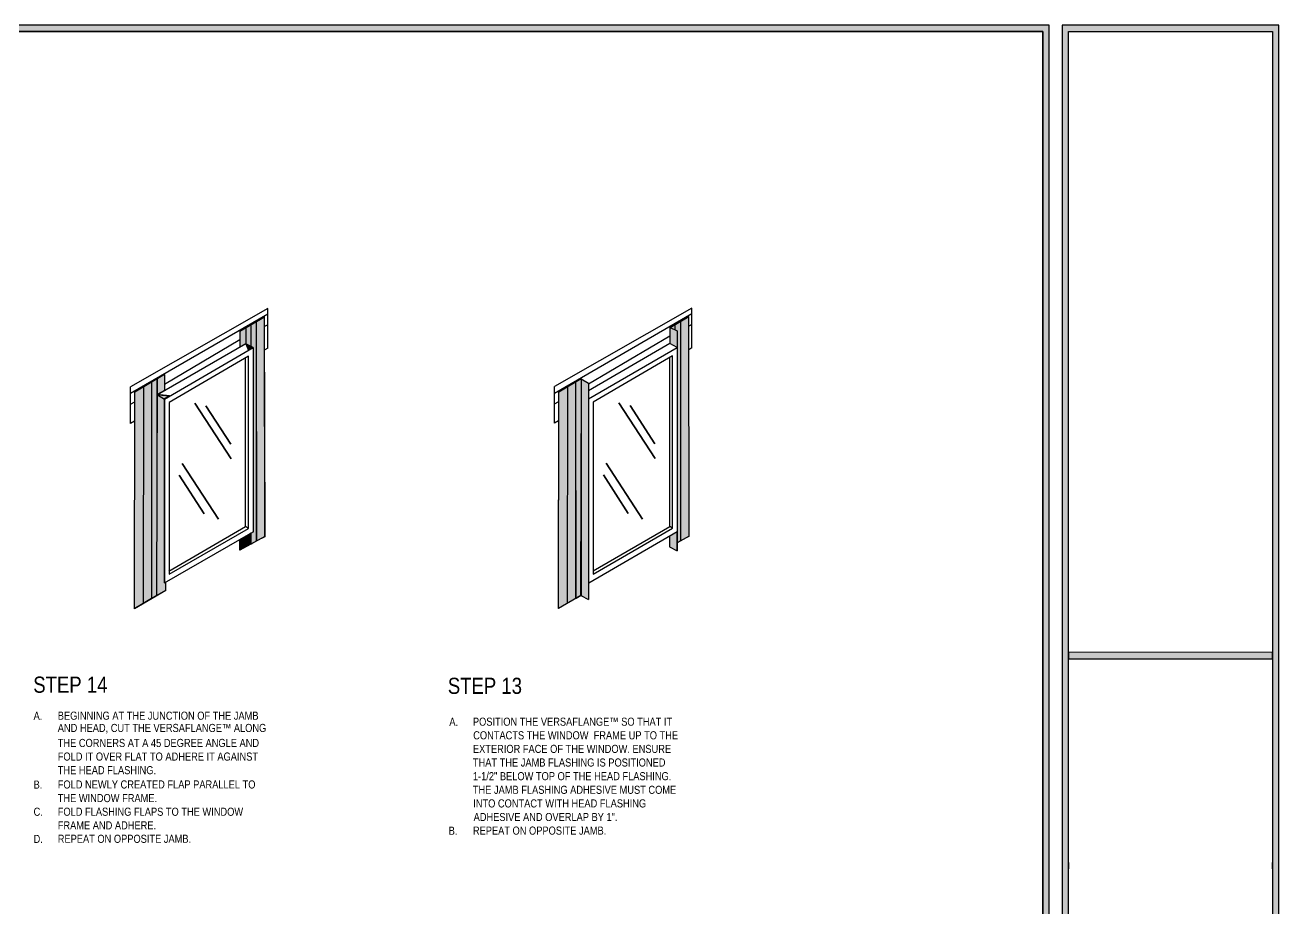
# Model space of a CAD drawing. Header units: inches. Extents: x -20.7 to 76.3, y -55.2 to 19.1.
# Drawn here: x 0.26 to 24.48, y -38.15 to -21.09 of the extents above; entities that cross this region are included whole.
import ezdxf

# ---------------------------------------------------------------- set-up
doc = ezdxf.new("R2010")
doc.units = ezdxf.units.IN
doc.header["$MEASUREMENT"] = 0
for name, color, linetype, lineweight in [('.ATI-HATCH', 7, 'Continuous', 0), ('.ATI-TEXT', 7, 'Continuous', 0), ('G-ANNO-TTLB', 7, 'Continuous', 0), ('TYVEK', 7, 'Continuous', 0)]:
    doc.layers.add(name, color=color, linetype=linetype, lineweight=lineweight)

# ---------------------------------------------------------------- blocks, each defined once
blk = doc.blocks.new('Block_312')
at = {"layer": 'TYVEK', "color": 3, "lineweight": 25, "true_color": 0x00ff00}
for points in [[(12.714, -27.247)], [(11.002, -28.237)]]:
    blk.add_lwpolyline(points, dxfattribs=at)
blk = doc.blocks.new('Block_313')
at = {"layer": 'TYVEK', "color": 3, "lineweight": 25, "true_color": 0x00ff00}
for points in [[(11.002, -28.237)], [(11.141, -28.313)]]:
    blk.add_lwpolyline(points, dxfattribs=at)
blk = doc.blocks.new('Block_314')
at = {"layer": 'TYVEK', "color": 3, "lineweight": 25, "true_color": 0x00ff00}
for points in [[(11.144, -28.441)], [(11.141, -31.866)]]:
    blk.add_lwpolyline(points, dxfattribs=at)
blk = doc.blocks.new('Block_315')
at = {"layer": 'TYVEK', "color": 3, "lineweight": 25, "true_color": 0x00ff00}
for p, q in [((12.709, -30.777), (12.709, -27.516)), ((11.229, -31.635), (12.709, -30.777))]:
    blk.add_line(p, q, dxfattribs=at)
blk = doc.blocks.new('Block_316')
at = {"layer": 'TYVEK', "color": 3, "lineweight": 25, "true_color": 0x00ff00}
for points in [[(12.598, -27.319)], [(11.007, -28.24)]]:
    blk.add_lwpolyline(points, dxfattribs=at)
blk = doc.blocks.new('Block_317')
at = {"layer": 'TYVEK', "color": 1, "lineweight": 25, "true_color": 0xff0000}
for points in [[(11.007, -28.24)], [(11.144, -28.441)]]:
    blk.add_lwpolyline(points, dxfattribs=at)
blk = doc.blocks.new('Block_318')
at = {"layer": 'TYVEK', "color": 1, "lineweight": 25, "true_color": 0xff0000}
for points in [[(12.856, -27.317), (12.713, -27.245), (11.141, -28.159)], [(11.141, -28.311)]]:
    blk.add_lwpolyline(points, dxfattribs=at)
blk = doc.blocks.new('Block_319')
at = {"layer": 'TYVEK', "color": 1, "lineweight": 25, "true_color": 0xff0000}
for points in [[(11.141, -27.994)], [(11.141, -28.017)], [(11.141, -32.193)]]:
    blk.add_lwpolyline(points, dxfattribs=at)
blk = doc.blocks.new('Block_320')
at = {"layer": 'TYVEK', "color": 1, "lineweight": 25, "true_color": 0xff0000}
blk.add_line((12.921, -31.053), (12.921, -26.816), dxfattribs=at)
for points in [[(12.921, -26.816)], [(12.921, -31.206)]]:
    blk.add_lwpolyline(points, dxfattribs=at)
blk = doc.blocks.new('Block_321')
at = {"layer": 'TYVEK', "color": 1, "lineweight": 25, "true_color": 0xff0000}
blk.add_line((13.083, -30.967), (13.077, -26.723), dxfattribs=at)
blk.add_lwpolyline([(13.077, -26.723)], dxfattribs=at)
blk = doc.blocks.new('Block_322')
at = {"layer": 'TYVEK', "color": 1, "lineweight": 25, "true_color": 0xff0000}
for points in [[(13.286, -26.955)], [(13.286, -31.154)]]:
    blk.add_lwpolyline(points, dxfattribs=at)
blk = doc.blocks.new('Block_323')
at = {"layer": 'TYVEK', "color": 3, "lineweight": 25, "true_color": 0x00ff00}
for points in [[(4.523, -27.252)], [(2.811, -28.242)]]:
    blk.add_lwpolyline(points, dxfattribs=at)
blk = doc.blocks.new('Block_324')
at = {"layer": 'TYVEK', "color": 3, "lineweight": 25, "true_color": 0x00ff00}
for points in [[(2.811, -28.242)], [(2.95, -28.318)]]:
    blk.add_lwpolyline(points, dxfattribs=at)
blk = doc.blocks.new('Block_325')
at = {"layer": 'TYVEK', "color": 3, "lineweight": 25, "true_color": 0x00ff00}
for points in [[(2.953, -28.446)], [(2.95, -31.871)]]:
    blk.add_lwpolyline(points, dxfattribs=at)
blk = doc.blocks.new('Block_326')
at = {"layer": 'TYVEK', "color": 3, "lineweight": 25, "true_color": 0x00ff00}
for p, q in [((4.519, -30.782), (4.519, -27.521)), ((3.038, -31.64), (4.519, -30.782))]:
    blk.add_line(p, q, dxfattribs=at)
blk = doc.blocks.new('Block_327')
at = {"layer": 'TYVEK', "color": 3, "lineweight": 25, "true_color": 0x00ff00}
for points in [[(4.407, -27.324)], [(2.816, -28.245)]]:
    blk.add_lwpolyline(points, dxfattribs=at)
blk = doc.blocks.new('Block_328')
at = {"layer": 'TYVEK', "color": 1, "lineweight": 25, "true_color": 0xff0000}
for points in [[(2.816, -28.245)], [(2.953, -28.446)]]:
    blk.add_lwpolyline(points, dxfattribs=at)
blk = doc.blocks.new('Block_329')
at = {"layer": 'TYVEK', "color": 1, "lineweight": 25, "true_color": 0xff0000}
for points in [[(4.665, -27.322), (4.522, -27.25), (2.816, -28.232)], [(2.95, -28.316)]]:
    blk.add_lwpolyline(points, dxfattribs=at)
blk = doc.blocks.new('Block_330')
at = {"layer": 'TYVEK', "color": 1, "lineweight": 25, "true_color": 0xff0000}
for points in [[(2.95, -27.999)], [(2.95, -28.022)], [(2.966, -32.119)]]:
    blk.add_lwpolyline(points, dxfattribs=at)
blk = doc.blocks.new('Block_331')
at = {"layer": 'TYVEK', "color": 1, "lineweight": 25, "true_color": 0xff0000}
blk.add_line((4.73, -31.058), (4.73, -26.821), dxfattribs=at)
for points in [[(4.73, -26.821)], [(4.73, -31.211)]]:
    blk.add_lwpolyline(points, dxfattribs=at)
blk = doc.blocks.new('Block_332')
at = {"layer": 'TYVEK', "color": 1, "lineweight": 25, "true_color": 0xff0000}
blk.add_line((4.892, -30.972), (4.886, -26.728), dxfattribs=at)
blk.add_lwpolyline([(4.886, -26.728)], dxfattribs=at)
blk = doc.blocks.new('Block_333')
at = {"layer": 'TYVEK', "color": 1, "lineweight": 25, "true_color": 0xff0000}
for points in [[(5.095, -26.96)], [(5.095, -31.159)]]:
    blk.add_lwpolyline(points, dxfattribs=at)
blk = doc.blocks.new('Block_441')
at = {"layer": '.ATI-TEXT', "char_height": 0.2, "attachment_point": 7}
for s, insert in [('\\C18;\\c0;\\FArial Narrow|b0|i0|c1;\\H0.156250;\\W1.000000;A.', (8.453, -34.632)), ('\\C18;\\c0;\\FArial Narrow|b0|i0|c1;\\H0.156250;\\W1.000000;POSITION THE VERSAFLANGE™ SO THAT IT ', (8.908, -34.632)), ('\\C18;\\c0;\\FArial Narrow|b0|i0|c1;\\H0.156250;\\W1.000000;CONTACTS THE WINDOW  FRAME UP TO THE ', (8.914, -34.895)), ('\\C18;\\c0;\\FArial Narrow|b0|i0|c1;\\H0.156250;\\W1.000000;EXTERIOR FACE OF THE WINDOW. ENSURE', (8.908, -35.158)), ('\\C18;\\c0;\\FArial Narrow|b0|i0|c1;\\H0.156250;\\W1.000000;THAT THE JAMB FLASHING IS POSITIONED', (8.908, -35.421)), ('\\C18;\\c0;\\FArial Narrow|b0|i0|c1;\\H0.156250;\\W1.000000;1-1/2" BELOW TOP OF THE HEAD FLASHING.', (8.908, -35.685)), ('\\C18;\\c0;\\FArial Narrow|b0|i0|c1;\\H0.156250;\\W1.000000;THE JAMB FLASHING ADHESIVE MUST COME', (8.907, -35.948)), ('\\C18;\\c0;\\FArial Narrow|b0|i0|c1;\\H0.156250;\\W1.000000;INTO CONTACT WITH HEAD FLASHING', (8.914, -36.211)), ('\\C18;\\c0;\\FArial Narrow|b0|i0|c1;\\H0.156250;\\W1.000000;ADHESIVE AND OVERLAP BY 1".', (8.922, -36.474)), ('\\C18;\\c0;\\FArial Narrow|b0|i0|c1;\\H0.156250;\\W1.000000;B.', (8.44, -36.737)), ('\\C18;\\c0;\\FArial Narrow|b0|i0|c1;\\H0.156250;\\W1.000000;REPEAT ON OPPOSITE JAMB.', (8.908, -36.737))]:
    blk.add_mtext(s, dxfattribs=dict(at, insert=insert))
blk = doc.blocks.new('Block_442')
at = {"layer": '.ATI-TEXT', "char_height": 0.2, "attachment_point": 7}
for s, insert in [('\\C18;\\c0;\\FArial Narrow|b0|i0|c1;\\H0.156250;\\W1.000000;A.', (0.423, -34.516)), ('\\C18;\\c0;\\FArial Narrow|b0|i0|c1;\\H0.156250;\\W1.000000;BEGINNING AT THE JUNCTION OF THE JAMB', (0.89, -34.516)), ('\\C18;\\c0;\\FArial Narrow|b0|i0|c1;\\H0.156250;\\W1.000000;AND HEAD, CUT THE VERSAFLANGE™ ALONG', (0.89, -34.78)), ('\\C18;\\c0;\\FArial Narrow|b0|i0|c1;\\H0.156250;\\W1.000000;THE CORNERS AT A 45 DEGREE ANGLE AND', (0.89, -35.043)), ('\\C18;\\c0;\\FArial Narrow|b0|i0|c1;\\H0.156250;\\W1.000000;FOLD IT OVER FLAT TO ADHERE IT AGAINST', (0.89, -35.306)), ('\\C18;\\c0;\\FArial Narrow|b0|i0|c1;\\H0.156250;\\W1.000000;THE HEAD FLASHING.', (0.89, -35.569)), ('\\C18;\\c0;\\FArial Narrow|b0|i0|c1;\\H0.156250;\\W1.000000;B.', (0.423, -35.845)), ('\\C18;\\c0;\\FArial Narrow|b0|i0|c1;\\H0.156250;\\W1.000000;FOLD NEWLY CREATED FLAP PARALLEL TO', (0.89, -35.845)), ('\\C18;\\c0;\\FArial Narrow|b0|i0|c1;\\H0.156250;\\W1.000000;THE WINDOW FRAME.', (0.89, -36.108)), ('\\C18;\\c0;\\FArial Narrow|b0|i0|c1;\\H0.156250;\\W1.000000;C.', (0.423, -36.372)), ('\\C18;\\c0;\\FArial Narrow|b0|i0|c1;\\H0.156250;\\W1.000000;FOLD FLASHING FLAPS TO THE WINDOW', (0.89, -36.372)), ('\\C18;\\c0;\\FArial Narrow|b0|i0|c1;\\H0.156250;\\W1.000000;FRAME AND ADHERE.', (0.89, -36.633)), ('\\C18;\\c0;\\FArial Narrow|b0|i0|c1;\\H0.156250;\\W1.000000;D.', (0.423, -36.895)), ('\\C18;\\c0;\\FArial Narrow|b0|i0|c1;\\H0.156250;\\W1.000000;REPEAT ON OPPOSITE JAMB.', (0.89, -36.895))]:
    blk.add_mtext(s, dxfattribs=dict(at, insert=insert))

msp = doc.modelspace()

# ---------------------------------------------------------------- hatches: boundary and pattern name
at = {"layer": '.ATI-HATCH', "true_color": 0x808080, "transparency": 33554687}
h = msp.add_hatch(color=8, dxfattribs=at)
edge = h.paths.add_edge_path()
edge.add_spline(control_points=[(4.626, -26.886), (4.626, -26.886), (4.626, -26.987), (4.626, -26.987)], knot_values=[0, 0, 0, 0, 1, 1, 1, 1], degree=3, periodic=0)
edge.add_line((4.626, -26.987), (4.626, -26.886))
edge = h.paths.add_edge_path()
edge.add_spline(control_points=[(4.73, -26.821), (4.73, -26.821), (4.626, -26.877), (4.626, -26.877), (4.626, -26.877), (4.626, -27.298), (4.626, -27.298), (4.626, -27.298), (4.665, -27.322), (4.665, -27.322), (4.665, -27.322), (4.662, -30.883), (4.662, -30.883), (4.662, -30.883), (4.626, -30.903), (4.626, -30.903), (4.626, -30.903), (4.626, -31.118), (4.626, -31.118), (4.626, -31.118), (4.73, -31.058), (4.73, -31.058)], knot_values=[0, 0, 0, 0, 1, 1, 1, 2, 2, 2, 3, 3, 3, 4, 4, 4, 5, 5, 5, 6, 6, 6, 7, 7, 7, 7], degree=3, periodic=0)
edge.add_line((4.73, -31.058), (4.73, -26.821))
edge = h.paths.add_edge_path()
edge.add_spline(control_points=[(4.73, -26.821), (4.73, -26.821), (4.734, -31.057), (4.734, -31.057), (4.734, -31.057), (4.893, -30.979), (4.893, -30.979), (4.893, -30.979), (4.886, -26.728), (4.886, -26.728)], knot_values=[0, 0, 0, 0, 1, 1, 1, 2, 2, 2, 3, 3, 3, 3], degree=3, periodic=0)
edge.add_line((4.886, -26.728), (4.73, -26.821))
h = msp.add_hatch(color=8, dxfattribs=at)
edge = h.paths.add_edge_path()
edge.add_spline(control_points=[(12.817, -26.88), (12.817, -26.88), (12.713, -26.934), (12.713, -26.934), (12.713, -26.934), (12.817, -26.982), (12.817, -26.982), (12.817, -26.982), (12.817, -26.88), (12.817, -26.88)], knot_values=[0, 0, 0, 0, 1, 1, 1, 2, 2, 2, 3, 3, 3, 3], degree=3, periodic=0)
edge = h.paths.add_edge_path()
edge.add_spline(control_points=[(12.921, -26.816), (12.921, -26.816), (12.817, -26.872), (12.817, -26.872), (12.817, -26.872), (12.817, -26.983), (12.817, -26.983), (12.817, -26.983), (12.853, -27), (12.853, -27), (12.853, -27), (12.856, -31.092), (12.856, -31.092), (12.856, -31.092), (12.921, -31.053), (12.921, -31.053)], knot_values=[0, 0, 0, 0, 1, 1, 1, 2, 2, 2, 3, 3, 3, 4, 4, 4, 5, 5, 5, 5], degree=3, periodic=0)
edge.add_line((12.921, -31.053), (12.921, -26.816))
edge = h.paths.add_edge_path()
edge.add_spline(control_points=[(12.921, -26.816), (12.921, -26.816), (12.925, -31.052), (12.925, -31.052), (12.925, -31.052), (13.084, -30.974), (13.084, -30.974), (13.084, -30.974), (13.077, -26.723), (13.077, -26.723)], knot_values=[0, 0, 0, 0, 1, 1, 1, 2, 2, 2, 3, 3, 3, 3], degree=3, periodic=0)
edge.add_line((13.077, -26.723), (12.921, -26.816))
at = {"layer": '.ATI-HATCH', "true_color": 0x808080, "transparency": 33554559}
for points in [[(4.407, -27.007), (4.408, -27.309), (4.522, -27.25), (4.522, -26.944)], [(4.522, -26.944), (4.522, -27.25), (4.626, -27.298), (4.627, -26.886)], [(4.525, -27.252), (4.574, -27.375), (4.662, -27.321)], [(4.406, -31.036), (4.407, -31.235), (4.515, -31.177), (4.516, -30.972)], [(4.516, -30.97), (4.515, -31.177), (4.626, -31.118), (4.626, -30.903)], [(12.706, -30.965), (12.706, -31.172), (12.85, -31.249), (12.85, -30.883)]]:
    msp.add_hatch(color=8, dxfattribs=at).paths.add_polyline_path(points)
at = {"layer": '.ATI-HATCH', "true_color": 0x808080, "transparency": 33554687}
h = msp.add_hatch(color=8, dxfattribs=at)
edge = h.paths.add_edge_path()
edge.add_spline(control_points=[(12.853, -27), (12.853, -27), (12.713, -26.934), (12.713, -26.934), (12.713, -26.934), (12.713, -27.245), (12.713, -27.245), (12.713, -27.245), (12.851, -27.32), (12.851, -27.32), (12.851, -27.32), (12.853, -27), (12.853, -27)], knot_values=[0, 0, 0, 0, 1, 1, 1, 2, 2, 2, 3, 3, 3, 4, 4, 4, 4], degree=3, periodic=0)
edge = h.paths.add_edge_path()
edge.add_spline(control_points=[(10.568, -28.181), (10.568, -28.181), (10.56, -32.367), (10.56, -32.367), (10.56, -32.367), (10.733, -32.266), (10.733, -32.266), (10.733, -32.266), (10.741, -28.078), (10.741, -28.078)], knot_values=[0, 0, 0, 0, 1, 1, 1, 2, 2, 2, 3, 3, 3, 3], degree=3, periodic=0)
edge.add_line((10.741, -28.078), (10.568, -28.181))
edge = h.paths.add_edge_path()
edge.add_spline(control_points=[(10.741, -28.078), (10.741, -28.078), (10.735, -32.262), (10.735, -32.262), (10.735, -32.262), (10.896, -32.169), (10.896, -32.169), (10.896, -32.169), (10.897, -27.986), (10.897, -27.986)], knot_values=[0, 0, 0, 0, 1, 1, 1, 2, 2, 2, 3, 3, 3, 3], degree=3, periodic=0)
edge.add_line((10.897, -27.986), (10.741, -28.078))
edge = h.paths.add_edge_path()
edge.add_spline(control_points=[(10.897, -27.986), (10.897, -27.986), (10.9, -32.169), (10.9, -32.169), (10.9, -32.169), (10.998, -32.112), (10.998, -32.112), (10.998, -32.112), (11, -27.924), (11, -27.924)], knot_values=[0, 0, 0, 0, 1, 1, 1, 2, 2, 2, 3, 3, 3, 3], degree=3, periodic=0)
edge.add_line((11, -27.924), (10.897, -27.986))
edge = h.paths.add_edge_path()
edge.add_spline(control_points=[(11.007, -27.927), (11.007, -27.927), (11.003, -32.114), (11.003, -32.114), (11.003, -32.114), (11.141, -32.193), (11.141, -32.193), (11.141, -32.193), (11.141, -28.009), (11.141, -28.009)], knot_values=[0, 0, 0, 0, 1, 1, 1, 2, 2, 2, 3, 3, 3, 3], degree=3, periodic=0)
edge.add_line((11.141, -28.009), (11.007, -27.927))
at = {"layer": '.ATI-HATCH', "true_color": 0x808080, "transparency": 33554559}
h = msp.add_hatch(color=8, dxfattribs=at)
edge = h.paths.add_edge_path()
edge.add_spline(control_points=[(2.373, -28.177), (2.373, -28.177), (2.365, -32.363), (2.365, -32.363), (2.365, -32.363), (2.538, -32.263), (2.538, -32.263), (2.538, -32.263), (2.546, -28.075), (2.546, -28.075)], knot_values=[0, 0, 0, 0, 1, 1, 1, 2, 2, 2, 3, 3, 3, 3], degree=3, periodic=0)
edge.add_line((2.546, -28.075), (2.373, -28.177))
edge = h.paths.add_edge_path()
edge.add_spline(control_points=[(2.546, -28.075), (2.546, -28.075), (2.539, -32.259), (2.539, -32.259), (2.539, -32.259), (2.701, -32.165), (2.701, -32.165), (2.701, -32.165), (2.702, -27.982), (2.702, -27.982)], knot_values=[0, 0, 0, 0, 1, 1, 1, 2, 2, 2, 3, 3, 3, 3], degree=3, periodic=0)
edge.add_line((2.702, -27.982), (2.546, -28.075))
edge = h.paths.add_edge_path()
edge.add_spline(control_points=[(2.702, -27.982), (2.702, -27.982), (2.705, -32.165), (2.705, -32.165), (2.705, -32.165), (2.803, -32.109), (2.803, -32.109), (2.803, -32.109), (2.805, -27.921), (2.805, -27.921)], knot_values=[0, 0, 0, 0, 1, 1, 1, 2, 2, 2, 3, 3, 3, 3], degree=3, periodic=0)
edge.add_line((2.805, -27.921), (2.702, -27.982))
edge = h.paths.add_edge_path()
edge.add_spline(control_points=[(2.812, -27.924), (2.812, -27.924), (2.803, -32.109), (2.803, -32.109), (2.803, -32.109), (2.972, -32.011), (2.972, -32.011), (2.972, -32.011), (2.971, -31.855), (2.971, -31.855), (2.971, -31.855), (2.946, -31.866), (2.946, -31.866), (2.946, -31.866), (2.948, -28.306), (2.948, -28.306), (2.948, -28.306), (3.045, -28.248), (3.045, -28.248), (3.045, -28.248), (2.812, -28.223), (2.812, -28.223), (2.812, -28.223), (2.949, -28.146), (2.949, -28.146), (2.949, -28.146), (2.949, -27.837), (2.949, -27.837)], knot_values=[0, 0, 0, 0, 1, 1, 1, 2, 2, 2, 3, 3, 3, 4, 4, 4, 5, 5, 5, 6, 6, 6, 7, 7, 7, 8, 8, 8, 9, 9, 9, 9], degree=3, periodic=0)
edge.add_line((2.949, -27.837), (2.812, -27.924))
at = {"layer": 'G-ANNO-TTLB', "true_color": 0xff00ff, "transparency": 33554687}
h = msp.add_hatch(color=6, dxfattribs=at)
edge = h.paths.add_edge_path()
edge.add_spline(control_points=[(20.038, -55.214), (20.038, -55.214), (-20.65, -55.214), (-20.65, -55.214), (-20.65, -55.214), (-20.65, -21.089), (-20.65, -21.089), (-20.65, -21.089), (20.038, -21.089), (20.038, -21.089), (20.038, -21.089), (20.038, -55.214), (20.038, -55.214)], knot_values=[0, 0, 0, 0, 1, 1, 1, 2, 2, 2, 3, 3, 3, 4, 4, 4, 4], degree=3, periodic=0)
edge = h.paths.add_edge_path()
edge.add_spline(control_points=[(-20.525, -21.214), (-20.525, -21.214), (-20.525, -55.089), (-20.525, -55.089), (-20.525, -55.089), (19.913, -55.089), (19.913, -55.089), (19.913, -55.089), (19.913, -21.214), (19.913, -21.214), (19.913, -21.214), (-20.525, -21.214), (-20.525, -21.214)], knot_values=[0, 0, 0, 0, 1, 1, 1, 2, 2, 2, 3, 3, 3, 4, 4, 4, 4], degree=3, periodic=0)
edge.add_line((-20.525, -21.214), (-20.525, -21.214))
h = msp.add_hatch(color=6, dxfattribs=at)
edge = h.paths.add_edge_path()
edge.add_spline(control_points=[(24.475, -21.089), (24.475, -21.089), (24.475, -55.214), (24.475, -55.214), (24.475, -55.214), (20.288, -55.214), (20.288, -55.214), (20.288, -55.214), (20.288, -21.089), (20.288, -21.089), (20.288, -21.089), (24.475, -21.089), (24.475, -21.089)], knot_values=[0, 0, 0, 0, 1, 1, 1, 2, 2, 2, 3, 3, 3, 4, 4, 4, 4], degree=3, periodic=0)
edge = h.paths.add_edge_path()
edge.add_spline(control_points=[(24.35, -21.214), (24.35, -21.214), (20.413, -21.214), (20.413, -21.214), (20.413, -21.214), (20.413, -55.089), (20.413, -55.089), (20.413, -55.089), (24.35, -55.089), (24.35, -55.089), (24.35, -55.089), (24.35, -21.214), (24.35, -21.214)], knot_values=[0, 0, 0, 0, 1, 1, 1, 2, 2, 2, 3, 3, 3, 4, 4, 4, 4], degree=3, periodic=0)
edge.add_line((24.35, -21.214), (24.35, -21.214))
msp.add_hatch(color=6, dxfattribs=at).paths.add_polyline_path([(24.35, -33.336), (20.413, -33.336), (20.413, -33.211), (24.35, -33.211)])

# ---------------------------------------------------------------- linework, layer by layer
at = {"layer": '.ATI-HATCH'}
for points in [[(4.407, -27.007), (4.408, -27.309), (4.522, -27.25), (4.522, -26.944)], [(4.522, -26.944), (4.522, -27.25), (4.626, -27.298), (4.627, -26.886)], [(4.525, -27.252), (4.574, -27.375), (4.662, -27.321)], [(4.406, -31.036), (4.407, -31.235), (4.515, -31.177), (4.516, -30.972)], [(4.516, -30.97), (4.515, -31.177), (4.626, -31.118), (4.626, -30.903)], [(12.706, -30.965), (12.706, -31.172), (12.85, -31.249), (12.85, -30.883)]]:
    msp.add_lwpolyline(points, close=True, dxfattribs=at)
at = {"layer": '.ATI-HATCH', "color": 1, "lineweight": 25, "true_color": 0xff0000}
for points in [[(4.407, -27.047)], [(4.407, -31.226)]]:
    msp.add_lwpolyline(points, dxfattribs=at)
at = {"layer": '.ATI-HATCH'}
for points, knots in [([(4.73, -26.821), (4.73, -26.821), (4.626, -26.877), (4.626, -26.877), (4.626, -26.877), (4.626, -27.298), (4.626, -27.298), (4.626, -27.298), (4.665, -27.322), (4.665, -27.322), (4.665, -27.322), (4.662, -30.883), (4.662, -30.883), (4.662, -30.883), (4.626, -30.903), (4.626, -30.903), (4.626, -30.903), (4.626, -31.118), (4.626, -31.118), (4.626, -31.118), (4.73, -31.058), (4.73, -31.058)], [0, 0, 0, 0, 1, 1, 1, 2, 2, 2, 3, 3, 3, 4, 4, 4, 5, 5, 5, 6, 6, 6, 7, 7, 7, 7]), ([(4.73, -26.821), (4.73, -26.821), (4.734, -31.057), (4.734, -31.057), (4.734, -31.057), (4.893, -30.979), (4.893, -30.979), (4.893, -30.979), (4.886, -26.728), (4.886, -26.728)], [0, 0, 0, 0, 1, 1, 1, 2, 2, 2, 3, 3, 3, 3]), ([(12.921, -26.816), (12.921, -26.816), (12.817, -26.872), (12.817, -26.872), (12.817, -26.872), (12.817, -26.983), (12.817, -26.983), (12.817, -26.983), (12.853, -27), (12.853, -27), (12.853, -27), (12.856, -31.092), (12.856, -31.092), (12.856, -31.092), (12.921, -31.053), (12.921, -31.053)], [0, 0, 0, 0, 1, 1, 1, 2, 2, 2, 3, 3, 3, 4, 4, 4, 5, 5, 5, 5]), ([(12.921, -26.816), (12.921, -26.816), (12.925, -31.052), (12.925, -31.052), (12.925, -31.052), (13.084, -30.974), (13.084, -30.974), (13.084, -30.974), (13.077, -26.723), (13.077, -26.723)], [0, 0, 0, 0, 1, 1, 1, 2, 2, 2, 3, 3, 3, 3]), ([(12.817, -26.88), (12.817, -26.88), (12.713, -26.934), (12.713, -26.934), (12.713, -26.934), (12.817, -26.982), (12.817, -26.982), (12.817, -26.982), (12.817, -26.88), (12.817, -26.88)], [0, 0, 0, 0, 1, 1, 1, 2, 2, 2, 3, 3, 3, 3]), ([(12.853, -27), (12.853, -27), (12.713, -26.934), (12.713, -26.934), (12.713, -26.934), (12.713, -27.245), (12.713, -27.245), (12.713, -27.245), (12.851, -27.32), (12.851, -27.32), (12.851, -27.32), (12.853, -27), (12.853, -27)], [0, 0, 0, 0, 1, 1, 1, 2, 2, 2, 3, 3, 3, 4, 4, 4, 4]), ([(2.812, -27.924), (2.812, -27.924), (2.803, -32.109), (2.803, -32.109), (2.803, -32.109), (2.972, -32.011), (2.972, -32.011), (2.972, -32.011), (2.971, -31.855), (2.971, -31.855), (2.971, -31.855), (2.946, -31.866), (2.946, -31.866), (2.946, -31.866), (2.948, -28.306), (2.948, -28.306), (2.948, -28.306), (3.045, -28.248), (3.045, -28.248), (3.045, -28.248), (2.812, -28.223), (2.812, -28.223), (2.812, -28.223), (2.949, -28.146), (2.949, -28.146), (2.949, -28.146), (2.949, -27.837), (2.949, -27.837)], [0, 0, 0, 0, 1, 1, 1, 2, 2, 2, 3, 3, 3, 4, 4, 4, 5, 5, 5, 6, 6, 6, 7, 7, 7, 8, 8, 8, 9, 9, 9, 9]), ([(2.373, -28.177), (2.373, -28.177), (2.365, -32.363), (2.365, -32.363), (2.365, -32.363), (2.538, -32.263), (2.538, -32.263), (2.538, -32.263), (2.546, -28.075), (2.546, -28.075)], [0, 0, 0, 0, 1, 1, 1, 2, 2, 2, 3, 3, 3, 3]), ([(2.546, -28.075), (2.546, -28.075), (2.539, -32.259), (2.539, -32.259), (2.539, -32.259), (2.701, -32.165), (2.701, -32.165), (2.701, -32.165), (2.702, -27.982), (2.702, -27.982)], [0, 0, 0, 0, 1, 1, 1, 2, 2, 2, 3, 3, 3, 3]), ([(2.702, -27.982), (2.702, -27.982), (2.705, -32.165), (2.705, -32.165), (2.705, -32.165), (2.803, -32.109), (2.803, -32.109), (2.803, -32.109), (2.805, -27.921), (2.805, -27.921)], [0, 0, 0, 0, 1, 1, 1, 2, 2, 2, 3, 3, 3, 3]), ([(10.568, -28.181), (10.568, -28.181), (10.56, -32.367), (10.56, -32.367), (10.56, -32.367), (10.733, -32.266), (10.733, -32.266), (10.733, -32.266), (10.741, -28.078), (10.741, -28.078)], [0, 0, 0, 0, 1, 1, 1, 2, 2, 2, 3, 3, 3, 3]), ([(10.741, -28.078), (10.741, -28.078), (10.735, -32.262), (10.735, -32.262), (10.735, -32.262), (10.896, -32.169), (10.896, -32.169), (10.896, -32.169), (10.897, -27.986), (10.897, -27.986)], [0, 0, 0, 0, 1, 1, 1, 2, 2, 2, 3, 3, 3, 3]), ([(10.897, -27.986), (10.897, -27.986), (10.9, -32.169), (10.9, -32.169), (10.9, -32.169), (10.998, -32.112), (10.998, -32.112), (10.998, -32.112), (11, -27.924), (11, -27.924)], [0, 0, 0, 0, 1, 1, 1, 2, 2, 2, 3, 3, 3, 3]), ([(11.007, -27.927), (11.007, -27.927), (11.003, -32.114), (11.003, -32.114), (11.003, -32.114), (11.141, -32.193), (11.141, -32.193), (11.141, -32.193), (11.141, -28.009), (11.141, -28.009)], [0, 0, 0, 0, 1, 1, 1, 2, 2, 2, 3, 3, 3, 3])]:
    msp.add_open_spline(points, degree=3, knots=knots, dxfattribs=at)
msp.add_open_spline([(4.626, -26.886), (4.626, -26.886), (4.626, -26.987), (4.626, -26.987)], degree=3, dxfattribs=at)
at = {"layer": 'G-ANNO-TTLB', "color": 6, "lineweight": 30, "true_color": 0xff00ff}
for p, q in [((20.038, -21.089), (-20.65, -21.089)), ((19.913, -21.214), (-20.525, -21.214)), ((-20.525, -21.214), (19.913, -21.214)), ((19.913, -55.089), (19.913, -21.214)), ((19.913, -21.214), (19.913, -55.089)), ((20.038, -55.214), (20.038, -21.089)), ((24.475, -21.089), (20.288, -21.089)), ((20.288, -21.089), (20.288, -55.214)), ((20.413, -55.089), (20.413, -21.214)), ((20.413, -21.214), (24.35, -21.214)), ((24.35, -21.214), (24.35, -55.089)), ((24.475, -55.214), (24.475, -21.089)), ((20.413, -33.211), (20.413, -33.336)), ((20.413, -33.336), (24.35, -33.336)), ((24.35, -33.336), (24.35, -33.211)), ((20.413, -37.273), (20.413, -37.398)), ((24.35, -37.398), (24.35, -37.273))]:
    msp.add_line(p, q, dxfattribs=at)
at = {"layer": 'G-ANNO-TTLB'}
msp.add_lwpolyline([(24.35, -33.336), (20.413, -33.336), (20.413, -33.211), (24.35, -33.211)], close=True, dxfattribs=at)
for points in [[(20.038, -55.214), (20.038, -55.214), (-20.65, -55.214), (-20.65, -55.214), (-20.65, -55.214), (-20.65, -21.089), (-20.65, -21.089), (-20.65, -21.089), (20.038, -21.089), (20.038, -21.089), (20.038, -21.089), (20.038, -55.214), (20.038, -55.214)], [(-20.525, -21.214), (-20.525, -21.214), (-20.525, -55.089), (-20.525, -55.089), (-20.525, -55.089), (19.913, -55.089), (19.913, -55.089), (19.913, -55.089), (19.913, -21.214), (19.913, -21.214), (19.913, -21.214), (-20.525, -21.214), (-20.525, -21.214)], [(24.475, -21.089), (24.475, -21.089), (24.475, -55.214), (24.475, -55.214), (24.475, -55.214), (20.288, -55.214), (20.288, -55.214), (20.288, -55.214), (20.288, -21.089), (20.288, -21.089), (20.288, -21.089), (24.475, -21.089), (24.475, -21.089)], [(24.35, -21.214), (24.35, -21.214), (20.413, -21.214), (20.413, -21.214), (20.413, -21.214), (20.413, -55.089), (20.413, -55.089), (20.413, -55.089), (24.35, -55.089), (24.35, -55.089), (24.35, -55.089), (24.35, -21.214), (24.35, -21.214)]]:
    msp.add_open_spline(points, degree=3, knots=[0, 0, 0, 0, 1, 1, 1, 2, 2, 2, 3, 3, 3, 4, 4, 4, 4], dxfattribs=at)
at = {"layer": 'TYVEK', "color": 1, "lineweight": 25, "true_color": 0xff0000}
for p, q in [((4.947, -26.565), (2.292, -28.08)), ((4.947, -27.334), (4.947, -26.565)), ((13.138, -26.56), (10.483, -28.074)), ((13.138, -27.329), (13.138, -26.56)), ((4.947, -26.676), (2.292, -28.212)), ((4.407, -27.007), (4.886, -26.728)), ((4.626, -27.298), (4.626, -26.88)), ((4.947, -26.88), (4.886, -26.915)), ((13.138, -26.671), (10.483, -28.207)), ((12.715, -26.933), (13.077, -26.723)), ((12.817, -26.982), (12.817, -26.875)), ((13.138, -26.875), (13.077, -26.91)), ((4.407, -27.007), (4.408, -27.309)), ((4.522, -26.939), (4.523, -27.252)), ((12.709, -27.102), (11.142, -28.03)), ((12.713, -26.934), (12.714, -27.247)), ((12.715, -26.933), (12.853, -27)), ((12.853, -27), (12.852, -31.251)), ((2.95, -28.316), (4.665, -27.322)), ((4.407, -27.173), (2.952, -28.035)), ((4.522, -27.25), (4.574, -27.375)), ((4.665, -27.322), (4.662, -30.887)), ((4.947, -27.334), (4.887, -27.367)), ((11.141, -28.311), (12.856, -27.317)), ((13.138, -27.329), (13.078, -27.362)), ((2.953, -27.845), (2.377, -28.186)), ((2.953, -27.845), (2.953, -28.154)), ((2.292, -28.789), (2.292, -28.08)), ((2.544, -32.27), (2.55, -28.083)), ((2.706, -32.176), (2.706, -27.991)), ((2.804, -32.119), (2.816, -27.926)), ((10.483, -28.784), (10.483, -28.074)), ((11, -27.924), (10.568, -28.181)), ((10.735, -32.265), (10.741, -28.078)), ((10.897, -32.171), (10.897, -27.986)), ((10.995, -32.114), (11.007, -27.934)), ((11.002, -27.924), (11.141, -28.009)), ((11.141, -28.017), (11.141, -32.193)), ((2.371, -32.37), (2.377, -28.162)), ((2.816, -28.232), (2.95, -28.316)), ((2.821, -28.235), (3.053, -28.257)), ((2.953, -28.316), (2.95, -31.871)), ((10.562, -32.365), (10.568, -28.157)), ((2.292, -28.417), (2.377, -28.368)), ((10.483, -28.412), (10.568, -28.363)), ((2.371, -28.743), (2.292, -28.789)), ((10.562, -28.738), (10.483, -28.784)), ((4.892, -30.972), (4.407, -31.235)), ((4.516, -30.975), (4.515, -31.177)), ((4.626, -31.118), (4.626, -30.903)), ((12.706, -30.97), (12.706, -31.172)), ((13.083, -30.967), (12.856, -31.092)), ((4.407, -31.235), (4.407, -31.04)), ((12.706, -31.172), (12.852, -31.251)), ((2.976, -32.019), (2.976, -31.863)), ((2.976, -32.019), (2.371, -32.37)), ((10.995, -32.114), (10.562, -32.365)), ((10.995, -32.114), (11.141, -32.193))]:
    msp.add_line(p, q, dxfattribs=at)
at = {"layer": 'TYVEK', "color": 252, "lineweight": 35, "true_color": 0x848484}
for p, q in [((3.538, -28.397), (4.238, -29.473)), ((3.752, -28.446), (4.233, -29.189)), ((11.729, -28.392), (12.429, -29.468)), ((11.943, -28.441), (12.423, -29.184)), ((3.293, -29.563), (3.992, -30.64)), ((11.428, -29.784), (11.909, -30.527)), ((11.484, -29.558), (12.183, -30.635)), ((3.238, -29.789), (3.718, -30.532))]:
    msp.add_line(p, q, dxfattribs=at)
at = {"layer": 'TYVEK', "color": 3, "lineweight": 25, "true_color": 0x00ff00}
for p, q in [((2.953, -31.871), (4.665, -30.881)), ((4.574, -30.815), (4.519, -30.782)), ((11.144, -31.866), (12.856, -30.876)), ((12.765, -30.81), (12.709, -30.777))]:
    msp.add_line(p, q, dxfattribs=at)
for points in [[(4.574, -30.815), (4.574, -27.489), (3.041, -28.383), (3.041, -31.703), (4.574, -30.815)], [(12.765, -30.81), (12.765, -27.484), (11.231, -28.378), (11.231, -31.698), (12.765, -30.81)], [(2.695, -28.32)], [(10.886, -28.315)]]:
    msp.add_lwpolyline(points, dxfattribs=at)
at = {"layer": 'TYVEK', "color": 1, "lineweight": 25, "true_color": 0xff0000}
for points in [[(2.953, -27.845)], [(2.816, -28.245)], [(2.95, -28.318)], [(11.007, -28.24)], [(2.403, -32.351)], [(10.594, -32.346)]]:
    msp.add_lwpolyline(points, dxfattribs=at)

# ---------------------------------------------------------------- block references
at = {"layer": '.ATI-TEXT'}
for name in ['Block_442', 'Block_441']:
    msp.add_blockref(name, (0, 0), dxfattribs=at)
at = {"layer": 'TYVEK'}
for name in ['Block_331', 'Block_332', 'Block_320', 'Block_321', 'Block_333', 'Block_322', 'Block_323', 'Block_329', 'Block_327', 'Block_312', 'Block_316', 'Block_318', 'Block_326', 'Block_315', 'Block_330', 'Block_319', 'Block_324', 'Block_328', 'Block_313', 'Block_317', 'Block_325', 'Block_314']:
    msp.add_blockref(name, (0, 0), dxfattribs=at)

# ---------------------------------------------------------------- texts
at = {"layer": '.ATI-TEXT', "char_height": 0.2, "attachment_point": 7}
for s, insert in [('\\C18;\\c0;\\FArial Narrow|b0|i0|c1;\\H0.312500;\\W1.000000;STEP 14', (0.417, -33.997)), ('\\C18;\\c0;\\FArial Narrow|b0|i0|c1;\\H0.312500;\\W1.000000;STEP 13', (8.424, -34.019))]:
    msp.add_mtext(s, dxfattribs=dict(at, insert=insert))

doc.saveas('drawing.dxf')
